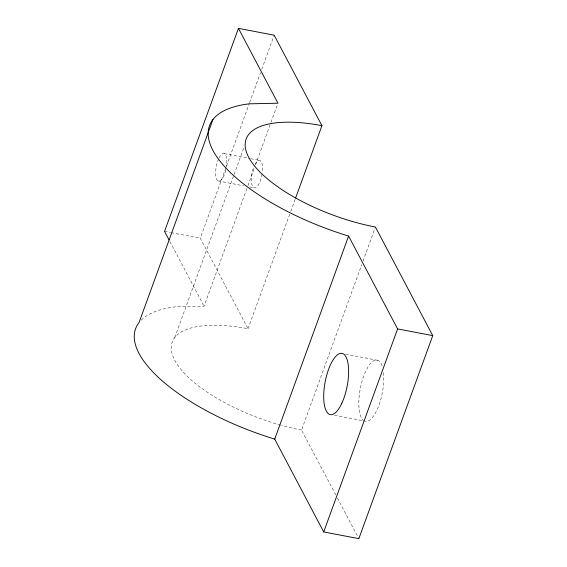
<?xml version="1.0" encoding="UTF-8"?>
<svg xmlns="http://www.w3.org/2000/svg" width="567" height="567" viewBox="0 0 567 567"><rect width="100%" height="100%" fill="white"/><g stroke="black" fill="none" stroke-linecap="round" stroke-linejoin="round"><path stroke-width="0.43" stroke-dasharray="2.83 2.13" d="M280.622 425.108A109.133 41.767 20 0 1 172.538 355.183A109.133 41.767 20 0 1 248.034 328.704L200.271 238.204L249.331 103.407M249.636 102.577L260.536 72.619M261.748 69.294L274.166 35.175M174.778 337.485L233.838 175.231M234.143 174.395L244.136 146.938M141.148 320.178A148.115 56.679 20 0 1 175.465 306.846L204.056 306.244L247.673 186.423M247.97 185.593L254.335 168.115M255.547 164.784L270.686 123.181M270.991 122.352L277.653 104.045M248.034 328.704L290.432 212.207M290.736 211.378L295.279 198.897M335.756 494.899L301.531 430.055L361.796 264.47M363.008 261.139L375.425 227.027M224.277 153.636L249.792 158.512M250.642 158.675L259.998 160.461M218.224 180.958L243.746 185.834M249.7 186.968L253.952 187.783M164.543 231.379L170.497 232.52M171.347 232.683L200.271 238.204M345.558 354.184L378.118 360.406M334.473 415.292L362.752 420.7M337.4 498.024L358.847 538.65M169.894 241.521L204.056 306.244M301.531 430.055A109.133 41.767 20 0 1 281.473 425.342M218.997 158.002A14.033 5.046 -79.2 0 1 225.219 154.394A14.033 5.046 -79.2 0 1 226.389 167.187M225.815 170.057A14.033 5.046 -79.2 0 1 217.133 179.994A14.033 5.046 -79.2 0 1 218.352 159.405M255.065 164.175A14.033 5.046 -79.2 0 1 260.863 161.127A14.033 5.046 -79.2 0 1 262.323 172.574M262.117 174.012A14.033 5.046 -79.2 0 1 253.137 187.181A14.033 5.046 -79.2 0 1 254.392 165.514M364.468 421.026A31.185 11.212 -79.2 0 1 362.979 378.168A31.185 11.212 -79.2 0 1 382.42 366.899M383.498 372.725A31.185 11.212 -79.2 0 1 378.657 405.958A31.185 11.212 -79.2 0 1 365.162 421.281"/><path stroke-width="0.85" d="M295.584 198.06L321.928 125.668L274.166 35.175L238.445 28.35L164.543 231.379L169.072 239.961M212.958 119.495L139.064 322.524A148.115 56.679 20 0 0 274.712 439.099L323.707 531.938L358.847 538.65L432.741 335.621L375.425 227.027A109.133 41.767 20 0 1 248.651 157.236A109.133 41.767 20 0 1 321.928 125.668M274.712 439.099L348.606 236.07A148.115 56.679 20 0 1 218.827 159.611A148.115 56.679 20 0 1 249.367 103.818L277.958 103.215L238.445 28.35M323.707 531.938L397.609 328.91L348.606 236.07M397.609 328.91L432.741 335.621M341.781 403.378A31.185 11.212 -79.2 0 0 342.985 353.695A31.185 11.212 -79.2 0 0 323.707 394.937A31.185 11.212 -79.2 0 0 341.781 403.378"/></g></svg>
